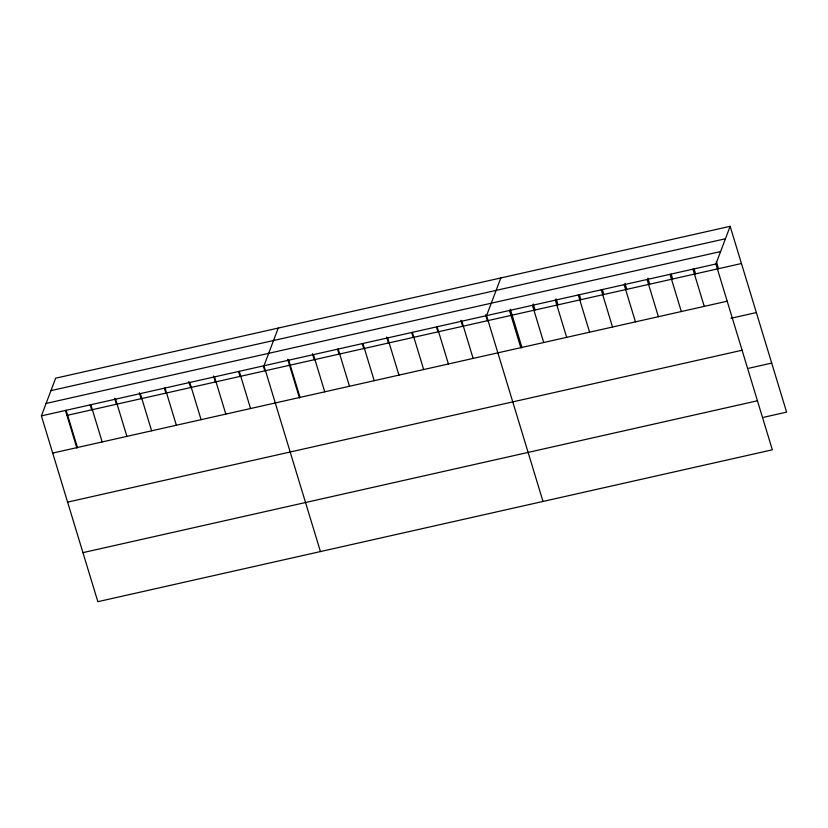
<?xml version="1.0" encoding="UTF-8"?>
<svg xmlns="http://www.w3.org/2000/svg" width="828" height="828" viewBox="0 0 828 828"><rect width="100%" height="100%" fill="white"/><g stroke="black" fill="none" stroke-linecap="round" stroke-linejoin="round"><path stroke-width="1.24" d="M730.151 226.313L715.889 263.997L772.338 449.811L97.849 601.687L41.4 415.873L55.662 378.189L730.151 226.313L786.6 412.127L763.664 417.291M278.239 328.074L263.977 365.759L320.436 551.562M500.826 277.96L486.564 315.634L543.013 501.447M50.953 390.63L725.442 238.754M46.109 403.443L720.588 251.567M41.4 415.873L715.889 263.997M66.965 415.397L741.453 263.521M52.702 453.082L727.191 301.206M731 318.273L756.347 312.56M67.606 502.12L742.085 350.244M748.771 368.253L771.696 363.088M82.955 552.638L757.444 400.773M716.334 261.482L718.518 268.686M694.123 269.048L695.582 273.851M692.953 269.162L704.255 306.37M671.197 274.213L672.657 279.015M670.018 274.327L681.32 311.535M647.9 278.177L649.721 284.18M647.092 279.491L658.395 316.7M624.964 283.342L626.786 289.345M624.157 284.656L635.459 321.864M602.401 289.707L603.86 294.509M601.221 289.821L612.523 327.029M579.465 294.871L580.925 299.674M578.286 294.985L589.598 332.194M556.168 298.836L557.989 304.828M555.36 300.15L566.662 337.348M533.232 304L535.064 309.993M532.425 305.315L543.727 342.513M510.307 309.154L522.054 347.853M509.489 310.479L520.802 347.677M485.57 314.733L487.392 320.726M461.827 321.202L473.13 358.41M460.844 320.301L462.666 326.294M437.101 326.781L448.403 363.978M436.47 327.07L437.929 331.862M412.365 332.349L423.667 369.547M411.744 332.639L413.203 337.431M387.639 337.917L398.941 375.115M386.645 337.006L388.467 342.999M362.902 343.485L374.204 380.683M362.281 343.775L363.74 348.578M338.176 349.054L349.478 386.252M337.555 349.344L339.004 354.146M313.439 354.622L324.742 391.82M312.456 353.711L314.278 359.714M288.713 360.19L300.015 397.388M287.72 359.28L299.477 397.968M263.356 366.048L264.815 370.851M239.251 371.327L250.553 408.535M238.63 371.617L240.089 376.419M214.514 376.895L225.827 414.103M213.531 375.984L215.352 381.987M189.788 382.464L201.09 419.672M188.794 381.553L190.626 387.556M165.051 388.032L176.364 425.24M164.43 388.322L165.89 393.124M140.325 393.6L151.627 430.808M139.332 392.689L141.164 398.692M115.589 399.168L126.901 436.377M114.606 398.258L116.427 404.261M90.863 404.737L102.165 441.945M90.242 405.027L91.701 409.829M66.126 410.305L77.439 447.513M65.505 410.595L76.9 448.093"/></g></svg>
